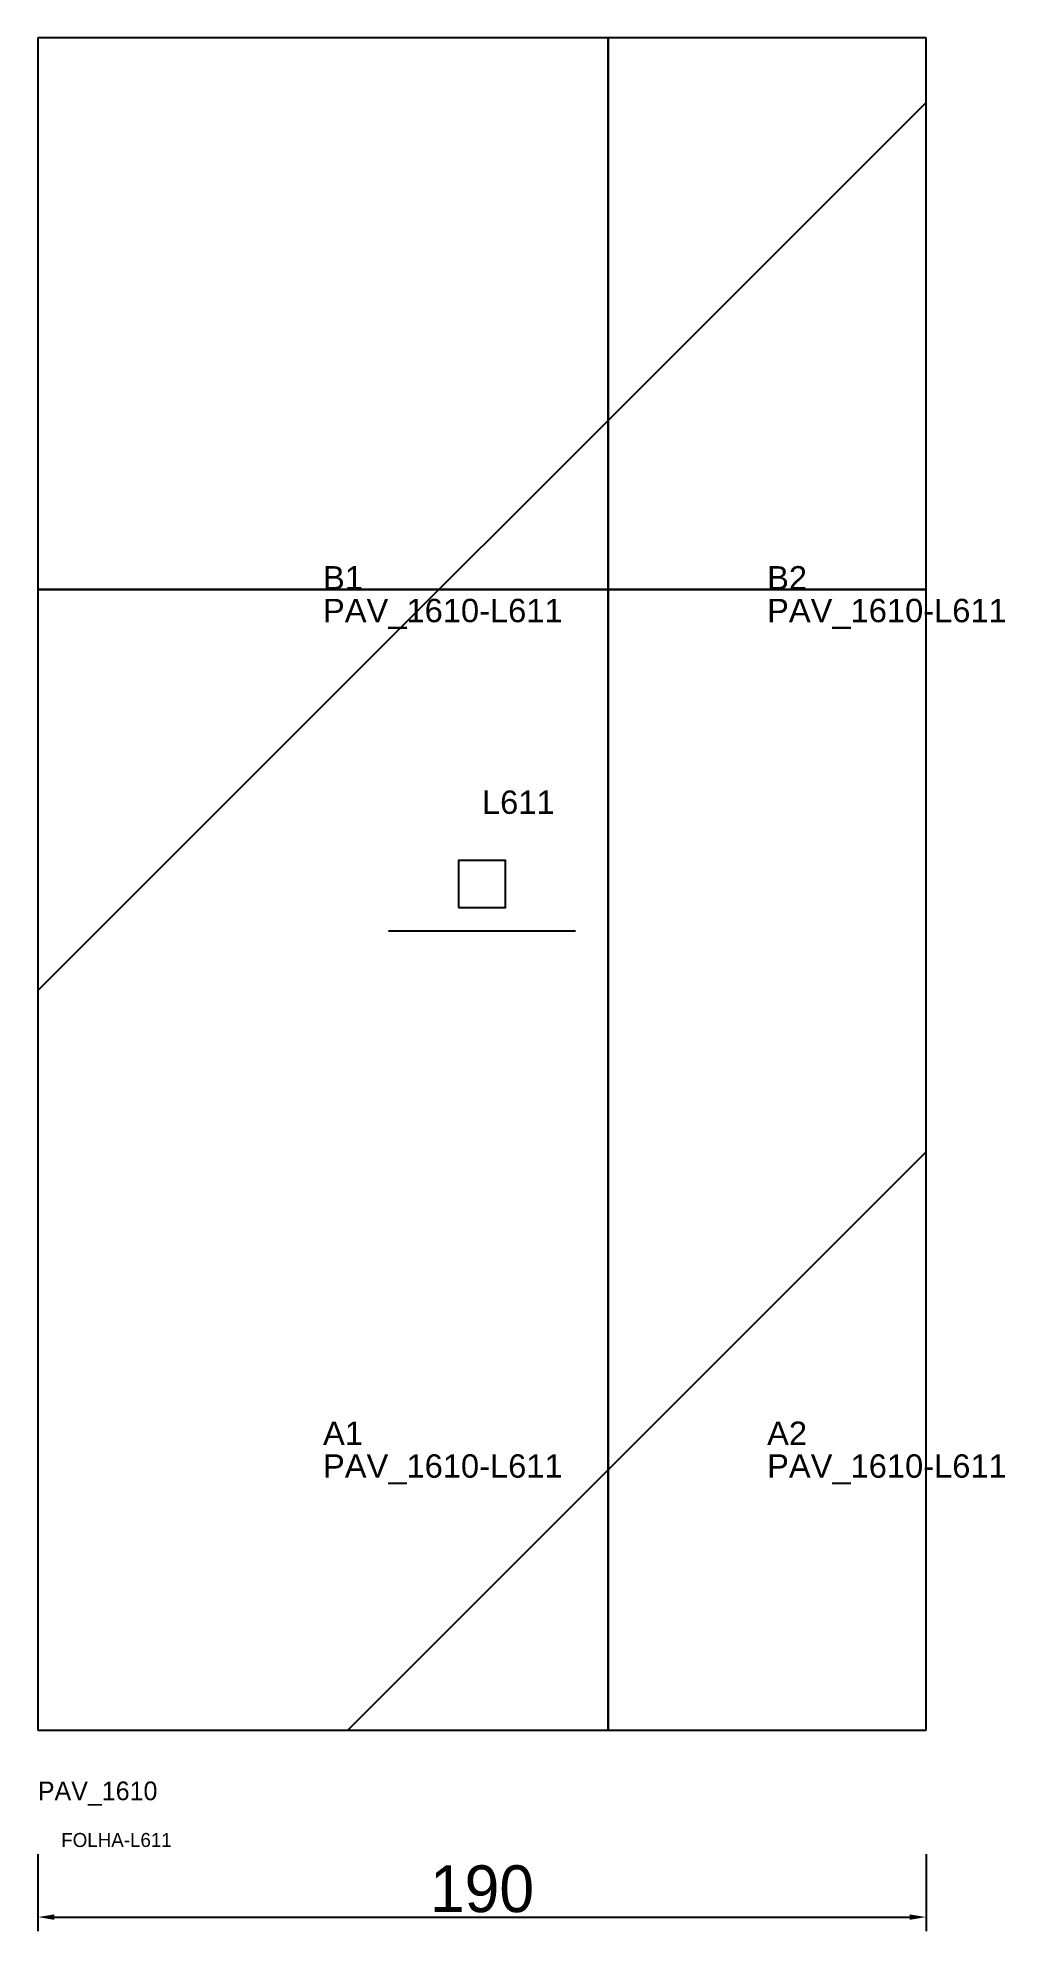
# Model space of a CAD drawing. Header units: metres. Extents: x 222 to 429, y -204 to 202.
import ezdxf

# ---------------------------------------------------------------- set-up
doc = ezdxf.new("R2010")
doc.units = ezdxf.units.M
for name, color, linetype in [('3', 3, 'CONTINUOUS'), ('AUX00', 7, 'CONTINUOUS'), ('COTA', 241, 'CONTINUOUS'), ('FOLHA', 255, 'CONTINUOUS'), ('Hachura', 251, 'CONTINUOUS'), ('NOMENCLATURA', 7, 'CONTINUOUS'), ('Nível', 160, 'CONTINUOUS'), ('Painéis', 200, 'CONTINUOUS'), ('Pilares', 5, 'CONTINUOUS'), ('SARR_2.2x7', 40, 'CONTINUOUS')]:
    doc.layers.add(name, color=color, linetype=linetype)
doc.styles.add('ARIAL', font='Arial.ttf')
doc.styles.add('STR_STANDARD', font='arial.ttf')
doc.dimstyles.new('EZ DXF', dxfattribs={"dimtxt": 10, "dimasz": 3.5, "dimexe": 3, "dimexo": 1.5, "dimgap": 1, "dimtad": 1, "dimdec": 1, "dimdsep": 46, "dimcen": 2.5, "dimazin": 3, "dimtfac": 1, "dimtmove": 0, "dimatfit": 3})

msp = doc.modelspace()

# ---------------------------------------------------------------- hatches: boundary and pattern name
at = {"layer": 'Hachura'}
h = msp.add_hatch(dxfattribs=at)
h.set_pattern_fill('ANSI31', scale=50)
h.paths.add_polyline_path([(222.2, -160.5), (412.21, -160.5), (412.21, 201.5), (222.21, 201.5)])
h = msp.add_hatch(dxfattribs=at)
h.set_pattern_fill('ANSI31', scale=50)
h.paths.add_polyline_path([(222.2, -160.5), (412.21, -160.5), (412.21, 201.5), (222.21, 201.5)])

# ---------------------------------------------------------------- linework, layer by layer
at = {"layer": '3'}
for points in [[(344.2, -160.5), (344.2, 201.5)], [(344.2, -160.5), (344.2, 201.5)], [(222.207, 83.5), (412.21, 83.5)], [(222.207, 83.5), (412.21, 83.5)]]:
    msp.add_lwpolyline(points, close=True, dxfattribs=at)
at = {"layer": 'Painéis', "color": 200}
for p, q in [((222.21, 201.5), (222.2, -160.5)), ((222.21, 201.5), (222.2, -160.5)), ((412.21, 201.5), (222.21, 201.5)), ((412.21, 201.5), (222.21, 201.5)), ((412.21, -160.5), (412.21, 201.5)), ((412.21, -160.5), (412.21, 201.5)), ((222.2, -160.5), (412.21, -160.5)), ((222.2, -160.5), (412.21, -160.5))]:
    msp.add_line(p, q, dxfattribs=at)
at = {"layer": 'Pilares'}
msp.add_lwpolyline([(312.205, 15.5), (322.205, 15.5), (322.205, 25.5), (312.205, 25.5)], close=True, dxfattribs=at)
msp.add_lwpolyline([(312.205, 15.5), (322.205, 15.5), (322.205, 25.5), (312.205, 25.5)], close=True, dxfattribs=at)
at = {"layer": 'SARR_2.2x7'}
msp.add_line((297.205, 10.5), (337.205, 10.5), dxfattribs=at)
msp.add_line((297.205, 10.5), (337.205, 10.5), dxfattribs=at)

# ---------------------------------------------------------------- texts
at = {"layer": '3', "style": 'STR_STANDARD'}
for s, p in [('B1', (283.2, 83.5)), ('B1', (283.2, 83.5)), ('B2', (378.205, 83.5)), ('B2', (378.205, 83.5)), ('A1', (283.2, -99.5)), ('A1', (283.2, -99.5)), ('A2', (378.205, -99.5)), ('A2', (378.205, -99.5))]:
    msp.add_text(s, height=5, dxfattribs=at).set_placement(p)
at = {"layer": 'AUX00', "style": 'STR_STANDARD'}
for p in [(283.2, 76.5), (283.2, 76.5), (378.205, 76.5), (378.205, 76.5), (283.2, -106.5), (283.2, -106.5), (378.205, -106.5), (378.205, -106.5)]:
    msp.add_text('PAV_1610-L611', height=5, dxfattribs=at).set_placement(p)
at = {"layer": 'FOLHA'}
msp.add_text('FOLHA-L611', height=3, dxfattribs=at).set_placement((227.2, -185.5))
msp.add_text('FOLHA-L611', height=3, dxfattribs=at).set_placement((227.2, -185.5))
at = {"layer": 'NOMENCLATURA', "insert": (317.205, 40.5), "char_height": 5, "attachment_point": 1, "style": 'ARIAL'}
msp.add_mtext('L611', dxfattribs=at)
msp.add_mtext('L611', dxfattribs=at)
at = {"layer": 'Nível'}
msp.add_text('PAV_1610', height=4, dxfattribs=at).set_placement((222.2, -175.5))
msp.add_text('PAV_1610', height=4, dxfattribs=at).set_placement((222.2, -175.5))

# ---------------------------------------------------------------- dimensions: what is measured, and where the dimension line sits
at = {"layer": 'COTA'}
msp.add_linear_dim(base=(222.2, -200.5), p1=(222.2, -185.5), p2=(412.21, -185.5), dimstyle='EZ DXF', dxfattribs=at).render()
msp.add_linear_dim(base=(222.2, -200.5), p1=(222.2, -185.5), p2=(412.21, -185.5), dimstyle='EZ DXF', dxfattribs=at).render()

doc.saveas('drawing.dxf')
